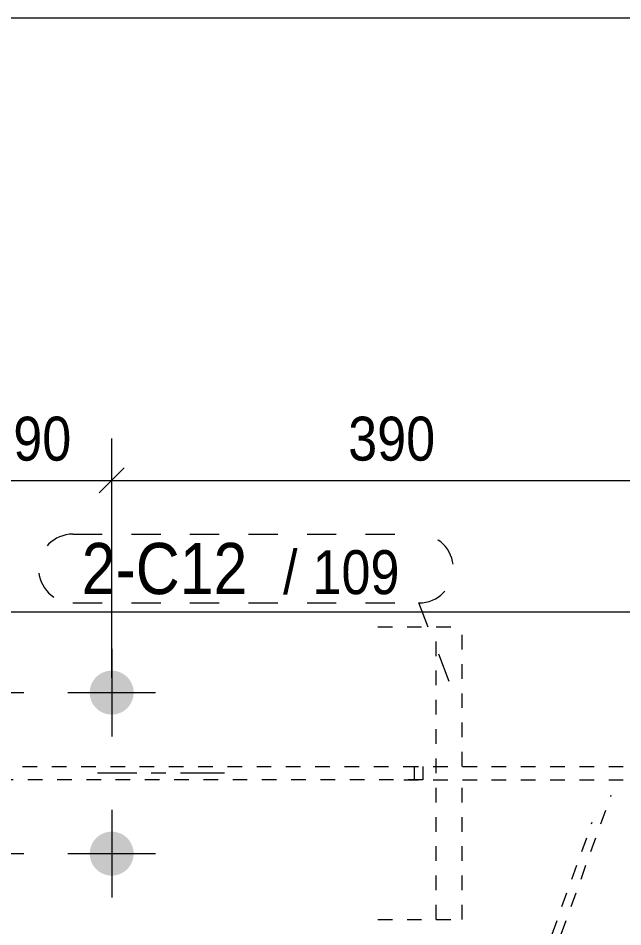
# Model space of a CAD drawing. Header units: millimetres. Extents: x 2 to 579, y 1 to 825.
# Drawn here: x 64 to 105.4, y 762.9 to 825 of the extents above; entities that cross this region are included whole.
import ezdxf

# ---------------------------------------------------------------- set-up
doc = ezdxf.new("R2010")
doc.units = ezdxf.units.MM
for name, pattern in [('XKITLINE00', [0]), ('XKITLINE01', [4, 1, -1, 1, -1]), ('XKITLINE02', [4, 2, -2]), ('XKITLINE03', [6, 3, -1, 1, -1])]:
    doc.linetypes.add(name, pattern=pattern)
for name, color, linetype, lineweight in [('Bolt', 3, 'Continuous', 0), ('Dimensions', 7, 'Continuous', 0), ('DrawingSheet', 5, 'Continuous', 0), ('Part', 2, 'Continuous', 0), ('PartMark', 7, 'Continuous', 0)]:
    doc.layers.add(name, color=color, linetype=linetype, lineweight=lineweight)
doc.styles.add('ARIAL', font='ARIAL.TTF')

# ---------------------------------------------------------------- blocks, each defined once
blk = doc.blocks.new('*A116')
at = {"layer": 'Bolt'}
for points in [[(70.454, 780.425), (70.49, 780.424), (70.527, 780.422), (70.564, 780.419), (70.6, 780.415), (70.637, 780.41), (70.673, 780.404), (70.709, 780.397), (70.746, 780.389), (70.781, 780.381), (70.817, 780.372), (70.852, 780.361), (70.887, 780.35), (70.922, 780.338), (70.957, 780.325), (70.991, 780.312), (71.025, 780.297), (71.058, 780.282), (71.091, 780.266), (71.124, 780.249), (71.156, 780.231), (71.188, 780.212), (71.219, 780.193), (71.25, 780.173), (71.281, 780.152), (71.31, 780.131), (71.34, 780.108), (71.368, 780.085), (71.397, 780.062), (71.424, 780.037), (71.451, 780.012), (71.478, 779.987), (71.503, 779.96), (71.528, 779.933), (71.553, 779.906), (71.576, 779.877), (71.599, 779.849), (71.622, 779.819), (71.643, 779.79), (71.664, 779.759), (71.684, 779.728), (71.703, 779.697), (71.722, 779.665), (71.74, 779.633), (71.757, 779.6), (71.773, 779.567), (71.788, 779.534), (71.803, 779.5), (71.816, 779.466), (71.829, 779.431), (71.841, 779.396), (71.852, 779.361), (71.863, 779.326), (71.872, 779.29), (71.88, 779.254), (71.888, 779.218), (71.895, 779.182), (71.901, 779.146), (71.906, 779.109), (71.91, 779.073), (71.913, 779.036), (71.915, 778.999), (71.916, 778.963), (71.917, 778.926), (71.916, 778.889), (71.915, 778.852), (71.913, 778.815), (71.91, 778.779), (71.906, 778.742), (71.901, 778.706), (71.895, 778.669), (71.888, 778.633), (71.88, 778.597), (71.872, 778.561), (71.863, 778.526), (71.852, 778.49), (71.841, 778.455), (71.829, 778.421), (71.816, 778.386), (71.803, 778.352), (71.788, 778.318), (71.773, 778.285), (71.757, 778.251), (71.74, 778.219), (71.722, 778.186), (71.703, 778.155), (71.684, 778.123), (71.664, 778.092), (71.643, 778.062), (71.622, 778.032), (71.599, 778.003), (71.576, 777.974), (71.553, 777.946), (71.528, 777.919), (71.503, 777.892), (71.478, 777.865), (71.451, 777.839), (71.424, 777.814), (71.397, 777.79), (71.368, 777.766), (71.34, 777.743), (71.31, 777.721), (71.281, 777.699), (71.25, 777.679), (71.219, 777.659), (71.188, 777.639), (71.156, 777.621), (71.124, 777.603), (71.091, 777.586), (71.058, 777.57), (71.025, 777.555), (70.991, 777.54), (70.957, 777.526), (70.922, 777.514), (70.887, 777.502), (70.852, 777.49), (70.817, 777.48), (70.781, 777.471), (70.746, 777.462), (70.709, 777.455), (70.673, 777.448), (70.637, 777.442), (70.6, 777.437), (70.564, 777.433), (70.527, 777.43), (70.49, 777.428), (70.454, 777.426), (70.417, 777.426), (70.38, 777.426), (70.343, 777.428), (70.307, 777.43), (70.27, 777.433), (70.233, 777.437), (70.197, 777.442), (70.16, 777.448), (70.124, 777.455), (70.088, 777.462), (70.052, 777.471), (70.017, 777.48), (69.981, 777.49), (69.946, 777.502), (69.912, 777.514), (69.877, 777.526), (69.843, 777.54), (69.809, 777.555), (69.776, 777.57), (69.742, 777.586), (69.71, 777.603), (69.678, 777.621), (69.646, 777.639), (69.614, 777.659), (69.584, 777.679), (69.553, 777.699), (69.523, 777.721), (69.494, 777.743), (69.465, 777.766), (69.437, 777.79), (69.41, 777.814), (69.383, 777.839), (69.356, 777.865), (69.33, 777.892), (69.305, 777.919), (69.281, 777.946), (69.257, 777.974), (69.234, 778.003), (69.212, 778.032), (69.19, 778.062), (69.17, 778.092), (69.15, 778.123), (69.13, 778.155), (69.112, 778.186), (69.094, 778.219), (69.077, 778.251), (69.061, 778.285), (69.046, 778.318), (69.031, 778.352), (69.017, 778.386), (69.005, 778.421), (68.993, 778.455), (68.981, 778.49), (68.971, 778.526), (68.962, 778.561), (68.953, 778.597), (68.946, 778.633), (68.939, 778.669), (68.933, 778.706), (68.928, 778.742), (68.924, 778.779), (68.921, 778.815), (68.919, 778.852), (68.917, 778.889), (68.917, 778.926), (68.917, 778.963), (68.919, 778.999), (68.921, 779.036), (68.924, 779.073), (68.928, 779.109), (68.933, 779.146), (68.939, 779.182), (68.946, 779.218), (68.953, 779.254), (68.962, 779.29), (68.971, 779.326), (68.981, 779.361), (68.993, 779.396), (69.005, 779.431), (69.017, 779.466), (69.031, 779.5), (69.046, 779.534), (69.061, 779.567), (69.077, 779.6), (69.094, 779.633), (69.112, 779.665), (69.13, 779.697), (69.15, 779.728), (69.17, 779.759), (69.19, 779.79), (69.212, 779.819), (69.234, 779.849), (69.257, 779.877), (69.281, 779.906), (69.305, 779.933), (69.33, 779.96), (69.356, 779.987), (69.383, 780.012), (69.41, 780.037), (69.437, 780.062), (69.465, 780.085), (69.494, 780.108), (69.523, 780.131), (69.553, 780.152), (69.584, 780.173), (69.614, 780.193), (69.646, 780.212), (69.678, 780.231), (69.71, 780.249), (69.742, 780.266), (69.776, 780.282), (69.809, 780.297), (69.843, 780.312), (69.877, 780.325), (69.912, 780.338), (69.946, 780.35), (69.981, 780.361), (70.017, 780.372), (70.052, 780.381), (70.088, 780.389), (70.124, 780.397), (70.16, 780.404), (70.197, 780.41), (70.233, 780.415), (70.27, 780.419), (70.307, 780.422), (70.343, 780.424), (70.38, 780.425), (70.417, 780.426)], [(70.454, 769.425), (70.49, 769.424), (70.527, 769.422), (70.564, 769.419), (70.6, 769.415), (70.637, 769.41), (70.673, 769.404), (70.709, 769.397), (70.746, 769.389), (70.781, 769.381), (70.817, 769.372), (70.852, 769.361), (70.887, 769.35), (70.922, 769.338), (70.957, 769.325), (70.991, 769.312), (71.025, 769.297), (71.058, 769.282), (71.091, 769.266), (71.124, 769.249), (71.156, 769.231), (71.188, 769.212), (71.219, 769.193), (71.25, 769.173), (71.281, 769.152), (71.31, 769.131), (71.34, 769.108), (71.368, 769.085), (71.397, 769.062), (71.424, 769.037), (71.451, 769.012), (71.478, 768.987), (71.503, 768.96), (71.528, 768.933), (71.553, 768.906), (71.576, 768.877), (71.599, 768.849), (71.622, 768.819), (71.643, 768.79), (71.664, 768.759), (71.684, 768.728), (71.703, 768.697), (71.722, 768.665), (71.74, 768.633), (71.757, 768.6), (71.773, 768.567), (71.788, 768.534), (71.803, 768.5), (71.816, 768.466), (71.829, 768.431), (71.841, 768.396), (71.852, 768.361), (71.863, 768.326), (71.872, 768.29), (71.88, 768.254), (71.888, 768.218), (71.895, 768.182), (71.901, 768.146), (71.906, 768.109), (71.91, 768.073), (71.913, 768.036), (71.915, 767.999), (71.916, 767.963), (71.917, 767.926), (71.916, 767.889), (71.915, 767.852), (71.913, 767.815), (71.91, 767.779), (71.906, 767.742), (71.901, 767.706), (71.895, 767.669), (71.888, 767.633), (71.88, 767.597), (71.872, 767.561), (71.863, 767.526), (71.852, 767.49), (71.841, 767.455), (71.829, 767.421), (71.816, 767.386), (71.803, 767.352), (71.788, 767.318), (71.773, 767.285), (71.757, 767.251), (71.74, 767.219), (71.722, 767.186), (71.703, 767.155), (71.684, 767.123), (71.664, 767.092), (71.643, 767.062), (71.622, 767.032), (71.599, 767.003), (71.576, 766.974), (71.553, 766.946), (71.528, 766.919), (71.503, 766.892), (71.478, 766.865), (71.451, 766.839), (71.424, 766.814), (71.397, 766.79), (71.368, 766.766), (71.34, 766.743), (71.31, 766.721), (71.281, 766.699), (71.25, 766.679), (71.219, 766.659), (71.188, 766.639), (71.156, 766.621), (71.124, 766.603), (71.091, 766.586), (71.058, 766.57), (71.025, 766.555), (70.991, 766.54), (70.957, 766.526), (70.922, 766.514), (70.887, 766.502), (70.852, 766.49), (70.817, 766.48), (70.781, 766.471), (70.746, 766.462), (70.709, 766.455), (70.673, 766.448), (70.637, 766.442), (70.6, 766.437), (70.564, 766.433), (70.527, 766.43), (70.49, 766.428), (70.454, 766.426), (70.417, 766.426), (70.38, 766.426), (70.343, 766.428), (70.307, 766.43), (70.27, 766.433), (70.233, 766.437), (70.197, 766.442), (70.16, 766.448), (70.124, 766.455), (70.088, 766.462), (70.052, 766.471), (70.017, 766.48), (69.981, 766.49), (69.946, 766.502), (69.912, 766.514), (69.877, 766.526), (69.843, 766.54), (69.809, 766.555), (69.776, 766.57), (69.742, 766.586), (69.71, 766.603), (69.678, 766.621), (69.646, 766.639), (69.614, 766.659), (69.584, 766.679), (69.553, 766.699), (69.523, 766.721), (69.494, 766.743), (69.465, 766.766), (69.437, 766.79), (69.41, 766.814), (69.383, 766.839), (69.356, 766.865), (69.33, 766.892), (69.305, 766.919), (69.281, 766.946), (69.257, 766.974), (69.234, 767.003), (69.212, 767.032), (69.19, 767.062), (69.17, 767.092), (69.15, 767.123), (69.13, 767.155), (69.112, 767.186), (69.094, 767.219), (69.077, 767.251), (69.061, 767.285), (69.046, 767.318), (69.031, 767.352), (69.017, 767.386), (69.005, 767.421), (68.993, 767.455), (68.981, 767.49), (68.971, 767.526), (68.962, 767.561), (68.953, 767.597), (68.946, 767.633), (68.939, 767.669), (68.933, 767.706), (68.928, 767.742), (68.924, 767.779), (68.921, 767.815), (68.919, 767.852), (68.917, 767.889), (68.917, 767.926), (68.917, 767.963), (68.919, 767.999), (68.921, 768.036), (68.924, 768.073), (68.928, 768.109), (68.933, 768.146), (68.939, 768.182), (68.946, 768.218), (68.953, 768.254), (68.962, 768.29), (68.971, 768.326), (68.981, 768.361), (68.993, 768.396), (69.005, 768.431), (69.017, 768.466), (69.031, 768.5), (69.046, 768.534), (69.061, 768.567), (69.077, 768.6), (69.094, 768.633), (69.112, 768.665), (69.13, 768.697), (69.15, 768.728), (69.17, 768.759), (69.19, 768.79), (69.212, 768.819), (69.234, 768.849), (69.257, 768.877), (69.281, 768.906), (69.305, 768.933), (69.33, 768.96), (69.356, 768.987), (69.383, 769.012), (69.41, 769.037), (69.437, 769.062), (69.465, 769.085), (69.494, 769.108), (69.523, 769.131), (69.553, 769.152), (69.584, 769.173), (69.614, 769.193), (69.646, 769.212), (69.678, 769.231), (69.71, 769.249), (69.742, 769.266), (69.776, 769.282), (69.809, 769.297), (69.843, 769.312), (69.877, 769.325), (69.912, 769.338), (69.946, 769.35), (69.981, 769.361), (70.017, 769.372), (70.052, 769.381), (70.088, 769.389), (70.124, 769.397), (70.16, 769.404), (70.197, 769.41), (70.233, 769.415), (70.27, 769.419), (70.307, 769.422), (70.343, 769.424), (70.38, 769.425), (70.417, 769.426)]]:
    blk.add_hatch(color=3, dxfattribs=at).paths.add_polyline_path(points, flags=17)
at = {"layer": 'Bolt', "color": 3, "linetype": 'XKITLINE00', "lineweight": 0}
for p, q in [((70.417, 781.926), (70.417, 775.926)), ((58.417, 778.926), (64.417, 778.926)), ((67.417, 778.926), (73.417, 778.926)), ((70.417, 770.926), (70.417, 764.926)), ((58.417, 767.926), (64.417, 767.926)), ((67.417, 767.926), (73.417, 767.926))]:
    blk.add_line(p, q, dxfattribs=at)
blk = doc.blocks.new('*A118')
at = {"layer": 'Part', "color": 2, "linetype": 'XKITLINE00', "lineweight": 0}
blk.add_line((162.322, 784.426), (29.32, 784.426), dxfattribs=at)
blk = doc.blocks.new('*A119')
at = {"layer": 'Part', "color": 7, "linetype": 'XKITLINE01', "lineweight": 0}
for p, q in [((88.601, 783.426), (94.378, 783.426)), ((92.595, 763.426), (92.595, 783.426)), ((94.378, 773.876), (94.378, 783.426)), ((149.897, 783.426), (144.12, 783.426)), ((148.114, 773.876), (148.114, 783.426)), ((149.897, 783.426), (149.897, 763.426)), ((90.384, 773.876), (148.114, 773.876)), ((90.384, 772.976), (148.114, 772.976)), ((94.378, 763.426), (94.378, 772.976)), ((148.114, 763.426), (148.114, 772.976)), ((88.601, 763.426), (94.378, 763.426)), ((149.897, 763.426), (144.12, 763.426))]:
    blk.add_line(p, q, dxfattribs=at)
at = {"layer": 'Part', "color": 7, "linetype": 'XKITLINE03', "lineweight": 0}
blk.add_line((117.252, 773.426), (127.437, 773.426), dxfattribs=at)
blk = doc.blocks.new('*A120')
at = {"layer": 'Part', "color": 7, "linetype": 'XKITLINE01', "lineweight": 0}
for p, q in [((42.661, 783.426), (47.595, 783.426)), ((45.929, 763.426), (45.929, 783.426)), ((47.595, 773.876), (47.595, 783.426)), ((44.327, 773.876), (91.685, 773.876)), ((91.116, 772.976), (91.116, 773.876)), ((91.685, 773.876), (91.687, 772.976)), ((91.687, 772.976), (44.327, 772.976)), ((47.595, 763.426), (47.595, 772.976)), ((42.661, 763.426), (47.595, 763.426))]:
    blk.add_line(p, q, dxfattribs=at)
at = {"layer": 'Part', "color": 7, "linetype": 'XKITLINE03', "lineweight": 0}
blk.add_line((78.125, 773.426), (69.436, 773.426), dxfattribs=at)
blk = doc.blocks.new('*A124')
at = {"layer": 'Part', "color": 7, "linetype": 'XKITLINE01', "lineweight": 0}
for p, q in [((101.142, 762.426), (104.548, 771.909)), ((100.513, 762.426), (103.259, 770.069)), ((101.147, 748.186), (103.259, 754.066)), ((101.563, 747.895), (103.259, 752.616)), ((96.554, 751.403), (96.715, 751.851)), ((97.183, 751.403), (97.323, 751.794)), ((97.183, 751.403), (96.554, 751.403)), ((96.554, 751.403), (101.147, 748.186)), ((97.183, 751.403), (104.548, 746.244)), ((101.147, 748.186), (99.14, 748.186)), ((99.951, 747.895), (101.563, 747.895)), ((103.259, 746.707), (101.563, 747.895))]:
    blk.add_line(p, q, dxfattribs=at)
at = {"layer": 'Part', "color": 2, "linetype": 'XKITLINE00', "lineweight": 0}
for p, q in [((96.715, 751.851), (100.513, 762.426)), ((97.323, 751.794), (101.142, 762.426))]:
    blk.add_line(p, q, dxfattribs=at)
blk = doc.blocks.new('*A162')
at = {"layer": 'DrawingSheet', "color": 5, "linetype": 'XKITLINE00', "lineweight": 0}
blk.add_line((579, 825), (5, 825), dxfattribs=at)
blk = doc.blocks.new('*A334')
at = {"layer": 'Dimensions', "color": 7, "linetype": 'XKITLINE00', "lineweight": 0}
for p, q in [((61.417, 779.926), (61.417, 796.276)), ((70.417, 779.926), (70.417, 796.276)), ((62.265, 794.274), (60.568, 792.577)), ((71.265, 794.274), (69.568, 792.577)), ((61.417, 793.426), (70.417, 793.426))]:
    blk.add_line(p, q, dxfattribs=at)
at = {"layer": 'Dimensions', "color": 3}
for p in [(61.417, 793.426), (70.417, 793.426)]:
    blk.add_point(p, dxfattribs=at)
at = {"layer": 'Dimensions', "color": 3, "style": 'ARIAL', "width": 0.85}
blk.add_text('90', height=3, dxfattribs=at).set_placement((63.692, 794.776))
blk = doc.blocks.new('*A335')
at = {"layer": 'Dimensions', "color": 7, "linetype": 'XKITLINE00', "lineweight": 0}
for p, q in [((70.417, 779.926), (70.417, 796.276)), ((109.417, 779.926), (109.417, 796.276)), ((71.265, 794.274), (69.568, 792.577)), ((110.265, 794.274), (108.568, 792.577)), ((70.417, 793.426), (109.417, 793.426))]:
    blk.add_line(p, q, dxfattribs=at)
at = {"layer": 'Dimensions', "color": 3}
for p in [(70.417, 793.426), (109.417, 793.426)]:
    blk.add_point(p, dxfattribs=at)
at = {"layer": 'Dimensions', "color": 3, "style": 'ARIAL', "width": 0.85}
blk.add_text('390', height=3, dxfattribs=at).set_placement((86.579, 794.776))
blk = doc.blocks.new('*A351')
at = {"layer": 'PartMark', "color": 7, "linetype": 'XKITLINE02', "lineweight": 0}
for p, q in [((67.767, 789.753), (91.416, 789.753)), ((67.767, 785.053), (91.416, 785.053)), ((93.486, 779.675), (91.416, 785.053))]:
    blk.add_line(p, q, dxfattribs=at)
for centre, start, end in [((67.767, 787.403), 90, 270), ((91.416, 787.403), 270, 90)]:
    blk.add_arc(centre, 2.35, start, end, dxfattribs=at)
at = {"layer": 'PartMark', "color": 1, "style": 'ARIAL', "width": 0.85}
blk.add_text('2-C12', height=3.5, dxfattribs=at).set_placement((68.367, 785.653))
at = {"layer": 'PartMark', "color": 3, "style": 'ARIAL', "width": 0.85}
for s, p in [('/', (82.129, 785.653)), ('109', (84.141, 785.653))]:
    blk.add_text(s, height=3, dxfattribs=at).set_placement(p)

msp = doc.modelspace()

# ---------------------------------------------------------------- block references
at = {"lineweight": 0}
for name in ['*A162', '*A334', '*A335', '*A351', '*A118', '*A120', '*A119', '*A116', '*A124']:
    msp.add_blockref(name, (0, 0), dxfattribs=at)

doc.saveas('drawing.dxf')
